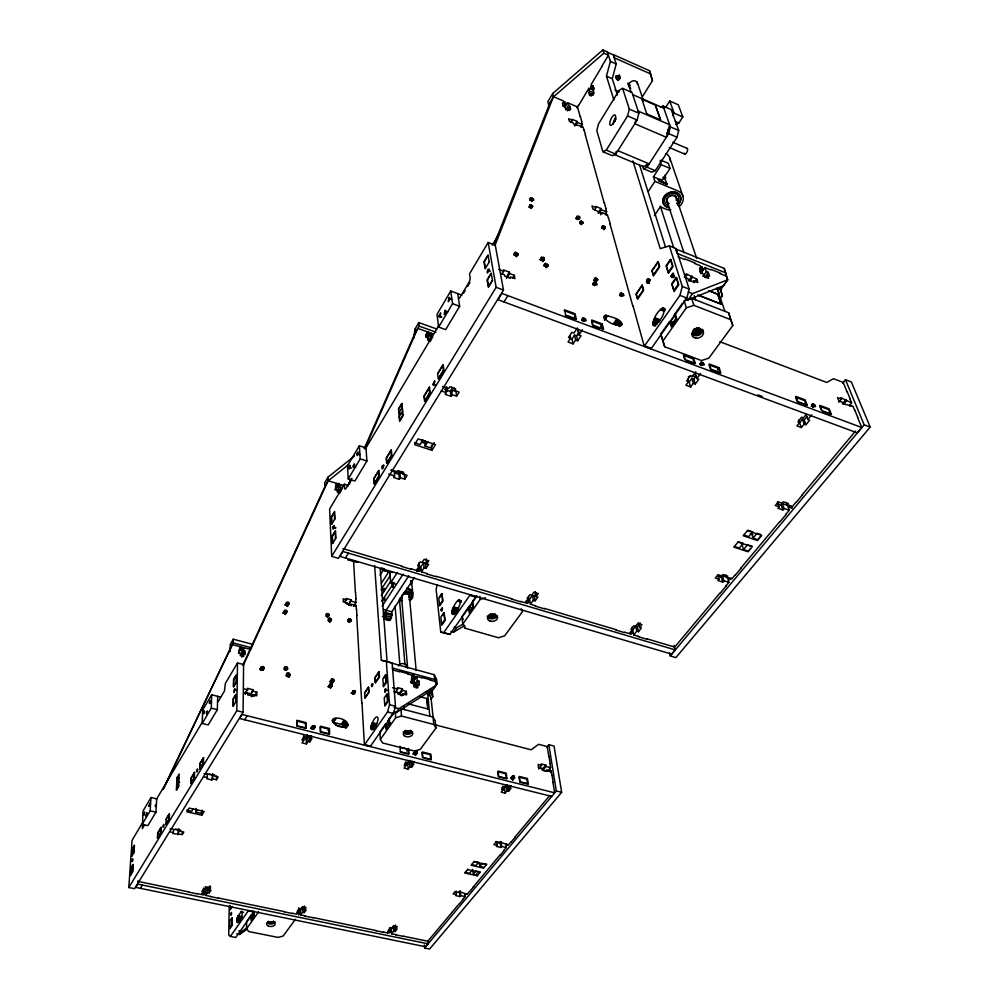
<?xml version="1.0" encoding="UTF-8"?>
<svg xmlns="http://www.w3.org/2000/svg" width="999" height="999" viewBox="0 0 999 999"><rect width="100%" height="100%" fill="white"/><g stroke="black" fill="none" stroke-linecap="round" stroke-linejoin="round"><path stroke-width="1.5" d="M253.022 695.878L250.387 695.204L252.847 691.183L256.805 692.195L256.793 695.779L252.834 694.767L251.598 696.778M254.021 911.063L253.996 916.707L251.149 920.728L251.186 915.096M791.395 506.168L789.547 507.629L789.31 505.132M251.536 915.396L251.511 919.417L253.646 916.395L253.659 912.374L251.536 915.396L254.158 915.933M252.834 694.767L252.822 696.228L247.69 694.917L247.702 693.456L243.694 692.419M252.847 691.183L252.859 689.722L247.752 688.398L245.279 693.893L247.752 688.398M514.747 777.884C505.432 781.33 518.506 769.405 512.799 780.294M295.442 919.305L283.129 936.051L278.122 937.424L248.838 931.567L246.566 928.82L246.628 921.577L251.336 914.884M250.387 695.204L252.859 689.722M370.879 728.508C370.292 725.486 376.398 712.737 378.059 718.194C378.683 721.203 372.502 734.04 370.879 728.508L373.813 729.258M142.108 823.426L132.08 840.296L128.796 887.524L134.54 888.698L243.082 712.237L243.594 664.547L237.512 662.961L225.374 683.378L224.45 691.058L218.282 701.398L217.557 701.086M245.192 651.298L243.294 654.495L241.895 654.12L243.793 650.923L245.192 651.298L245.167 654.445L243.756 654.07L243.731 656.518L240.284 655.606L240.322 653.159L238.911 652.784L238.948 649.637L240.359 650.012L240.397 646.753L232.193 644.555L163.449 789.148M243.793 650.923L243.831 647.664L250.687 649.487M240.16 648.089C245.642 646.166 239.66 653.533 240.497 647.027M240.809 649.65L240.846 647.152M241.196 649.712L241.221 647.215M241.596 649.712L241.621 647.215M241.895 654.12L241.933 650.861L243.831 647.664M241.97 649.637L241.995 647.14M128.796 887.524L236.825 710.676L237.512 662.961M230.195 905.444L230.132 909.777L232.392 906.493M235.764 702.047L235.889 694.367L233.229 698.751L233.104 706.343L235.764 701.96M162.837 789.61L233.267 642.944L233.329 639.198L253.047 644.48M229.208 906.13L228.721 934.852L230.382 936.425L235.752 937.487L253.871 911.762L248.426 910.638L230.382 936.425M233.304 706.093L233.429 698.838L235.876 694.78M230.457 647.739L230.519 644.005L233.329 639.198M220.679 697.077L211.676 694.792L202.647 710.089L202.185 723.438L208.204 724.924L217.345 709.665L217.682 696.315M207.667 773.85L206.868 778.758L211.9 779.932L212.587 778.833L216.483 779.744L216.571 775.948M408.803 575.836L386.138 610.202L385.926 615.696L383.703 619.055L390.085 620.204L391.92 615.471L391.758 611.8L414.498 577.522M211.9 779.932L212.725 773.763L212.587 778.833M210.527 896.39L205.694 895.391L207.542 892.606L209.191 892.944L209.44 886.175M203.634 888.024L203.521 891.77L201.873 891.433L203.646 888.735L205.307 889.073L205.382 886.575M205.694 895.391L205.844 890.409L207.68 887.624L209.328 887.961L210.514 886.163M202.185 723.438L211.288 708.154L211.676 694.792M207.542 892.606L207.68 887.624M201.798 815.196L204.158 811.438L189.198 808.066L186.863 811.837L201.798 815.196L201.96 810.139M202.347 810.888L200.849 813.273L196.004 812.187L196.141 808.466M336.089 486.588C339.66 489.685 339.81 482.554 336.114 485.651M230.22 651.573L230.519 644.005M173.701 830.107L172.939 833.653L182.28 834.54L182.38 832.017M671.141 276.398C673.875 281.968 674.899 266.721 671.141 276.398L673.85 277.46M178.484 833.703L178.709 828.658L177.847 834.727M176.973 777.609L176.373 790.284L178.671 786.488L179.146 773.988L176.96 777.809M652.859 323.901C653.746 317.807 657.754 310.402 663.236 307.929L663.748 308.291C665.284 315.022 659.04 321.803 654.457 325.911L653.334 325.524L652.859 323.901L655.581 324.925M646.578 282.03C646.041 280.519 649.075 276.623 649.075 279.807C649.313 283.691 643.568 282.18 649.225 283.067M150.986 797.552L150.175 810.863L142.145 824.375L147.877 825.636L155.956 812.15L156.718 798.85L150.986 797.552L142.994 811.088L142.358 828.658L144.618 824.862M236.663 921.053L237.75 916.445L241.621 911.2L242.245 913.885L241.221 917.619L237.662 922.701L236.663 921.053L239.36 921.602M427.722 940.896L427.972 943.818L425.512 946.752L135.677 887.374L137.7 884.103L137.887 881.056M606.368 215.459L605.806 214.31M132.43 872.202L132.917 865.022L130.931 868.306L130.432 875.486L132.667 871.865L133.179 864.36L131.019 867.919L130.507 875.424M133.741 852.909L134.216 845.878L132.255 849.162L131.768 856.193L133.978 852.559L134.478 845.204L132.343 848.775L131.843 856.131M506.568 843.593L506.918 845.191L507.767 844.605M406.693 730.706C405.956 732.679 410.052 732.23 408.591 730.769M451.948 612.162C451.785 608.728 459.303 594.78 460.227 602.285C460.414 605.719 452.834 619.73 451.948 612.162L455.644 613.224M347.839 725.411C347.652 719.405 336.313 715.796 332.567 719.854C332.38 725.724 344.593 729.495 347.839 725.411L346.166 728.034M432.917 384.203L434.765 380.744L434.403 383.903L433.591 385.052L432.917 384.64L435.739 385.177M438.823 316.358L440.659 312.849L440.297 315.909L438.836 316.77L441.608 317.37M297.19 912.212C298.763 916.008 302.297 910.988 298.264 910.663M413.748 338.274L414.897 329.258L418.793 322.577L436.85 329.033M562.986 103.322L563.861 106.631L564.835 106.306L565.796 104.683L565.134 102.023M353.134 466.296C354.121 470.929 355.694 458.878 353.134 466.296L355.794 467.132M290.085 675.249L288.823 673.201L286.863 673.338L287.537 675.436L290.085 675.249L288.836 677.235M381.393 567.956L381.718 569.58L382.679 568.069M620.092 78.134C613.024 69.218 618.643 88.599 619.392 75.961M630.856 88.312C623.651 84.103 636.7 76.074 637.462 84.253M728.933 577.759L729.532 579.807L731.131 577.909M203.396 890.996C207.193 891.108 204.37 896.24 202.322 892.944M699.962 271.366C704.008 272.103 703.421 265.647 699.612 267.869M355.482 606.081L355.382 604.295L354.358 605.906M333.004 527.322C332.742 533.603 336.064 521.053 333.004 527.322L335.639 528.121M349.051 467.232C348.876 473.389 352.147 460.751 349.051 467.232L351.698 468.069M356.955 453.883C356.805 460.027 360.09 447.327 356.955 453.883L359.615 454.732M155.469 806.168L155.694 804.857L155.32 806.605M642.619 165.921L643.518 168.756L651.748 172.203L655.269 170.679L677.022 137.238L678.721 130.482L671.203 109.59L663.024 106.019L660.651 107.193M643.518 168.756L647.015 167.22L668.693 133.641L670.391 126.885L663.024 106.019M637.137 120.055L638.873 113.237L632.017 92.457L622.614 88.349L619.193 90.21L598.488 124.013L596.803 130.594L602.909 151.748L612.35 155.707L615.746 154.108L637.137 120.055L627.572 115.934L629.308 109.103L622.614 88.349M613.873 99.937L606.455 76.136L610.401 61.364L607.417 51.985L602.859 49.95L552.672 93.544L547.864 101.761L548.701 105.07L553.458 96.691L563.399 100.936L564.835 106.306M617.457 95.067L612.287 78.696L616.208 63.948L613.261 54.845L607.492 52.273M437.325 584.64L436.113 589.135L440.746 632.105L449.862 634.39L476.323 596.828L470.079 594.979L443.706 632.642L440.746 632.105M669.355 245.879L676.048 248.564L689.21 289.173L686.825 298.039L651.061 348.801L644.268 346.266L679.944 295.354L682.317 286.476L669.355 245.879L660.227 248.639L632.879 160.901M386.351 661.475L392.157 663.061L395.479 706.243L393.469 713.511L370.304 746.403L364.423 744.929L387.512 711.962L389.523 704.682L386.351 661.475L381.331 660.252L374.625 565.534M234.315 689.922L234.128 692.482L235.027 688.723L234.315 689.922L236.775 690.546M384.865 689.785L384.852 692.319L386.014 690.646L385.676 688.598L384.865 689.785L387.799 690.559M636.076 119.83L634.827 123.739L666.345 137.288L669.63 124.725L638.161 111.101M550.099 771.927L550.112 769.605L548.838 770.516M494.892 245.654L553.458 96.691M494.006 244.68L550.224 102.198M426.198 335.002C428.896 338.436 431.331 331.568 426.885 333.329M487.637 270.067C485.377 278.421 492.045 265.534 487.637 270.067L490.521 271.154M347.64 486.326L350.761 479.22M364.51 447.964L415.122 332.867L419.218 326.149L418.793 322.577M349.25 484.39L351.124 480.132M365.434 447.515L417.744 328.409L426.998 331.705L427.535 335.889M242.819 665.159L325.849 484.59M243.294 665.359L328.097 480.744L336.863 483.479L336.95 487.25M408.916 730.856L407.604 731.505L407.217 730.781M490.971 614.76C493.469 612.087 493.868 617.307 490.996 615.184M448.876 298.127L448.264 301.698L449.95 299.2L449.425 297.427L448.876 298.127L451.685 299.151M444.892 310.951L444.268 314.535L445.941 312.063L445.429 310.252L444.892 310.951L447.702 311.975M354.483 456.019L328.034 477.122L324.687 482.842L324.837 486.525L328.196 480.806L348.688 464.485M359.34 445.754L347.502 465.796L348.251 478.946L354.907 481.031L366.908 461.001L365.984 447.889L359.34 445.754L360.214 458.866L348.251 478.946M461.95 295.167L450.749 291.034L436.988 314.335L438.648 327.085L445.666 329.608L459.64 306.293L457.754 293.619M238.461 653.209L240.359 650.012M335.514 489.248L337.025 486.7L335.527 486.238L335.676 489.348L337.175 489.81L337.3 492.22L339.747 492.982M426.061 337.05L427.372 334.827L425.786 334.265L426.148 337.275L427.747 337.849L428.034 340.197L430.619 341.109M562.862 106.019L564.173 103.821L562.462 103.097L563.199 105.882L564.91 106.606L565.496 108.779L569.667 110.552L569.08 108.379L570.779 109.116L567.544 102.71L577.509 106.968L580.207 116.683M340.522 484.627L338.261 488.449L338.424 491.658L339.922 492.12L342.195 488.311L340.696 487.837L340.522 484.627L343.456 485.539M433.516 334.028L430.856 333.079L428.221 337.525L428.608 340.647L430.182 341.208L432.167 337.874M564.947 107.093L567.544 102.71M338.424 491.658L340.696 487.837M428.608 340.647L431.243 336.201L430.856 333.079M565.721 109.99L568.331 105.594M156.393 799.4L202.148 722.439M348.301 485.452L344.368 484.228L329.62 509.028L331.705 556.368L338.374 558.329L503.484 290.047L495.267 245.217L488.174 242.495L469.518 273.863L470.229 278.359L469.28 281.855L459.827 297.69L458.429 298.139M365.172 449.263L438.986 325.174M241.858 657.267L243.756 654.07M339.335 493.494L340.859 490.946M438.648 327.085L452.559 303.708L450.749 291.034M567.407 110.702L570.029 106.319M567.769 110.577L569.08 108.379M351.935 478.421L345.691 488.898L344.63 488.936L344.368 484.228M463.548 293.194L465.147 290.522M467.532 286.526L469.93 282.517M492.27 245.13L498.651 234.453M236.164 675.449L233.741 679.495L233.629 686.6L236.064 682.542L236.176 675.049L233.554 679.432L233.429 686.85L236.064 682.467M488.074 255.382L484.34 261.626L485.477 268.294M576.96 107.805L578.446 105.332M601.623 66.608L608.453 55.207L603.871 53.172L602.859 49.95M578.546 105.569L588.886 88.299L593.468 90.297M601.823 66.696L591.283 84.291L592.132 87.138L594.43 88.149M398.489 409.228L401.91 403.521L403.097 415.709L399.65 421.428L398.539 408.928L401.798 403.484L402.185 407.417L398.913 412.862L401.648 413.773M592.832 94.93L590.534 93.931L589.547 95.579L588.886 88.299M592.132 87.138L593.119 85.489L593.581 92.058L591.158 96.091L590.534 93.931M571.153 122.552L572.202 119.331L577.06 121.391L577.335 122.402L575.349 125.699M178.958 778.021L176.786 781.643L179.72 782.317M489.235 261.963L485.164 268.731L483.966 261.763L488.012 255.007L489.248 262.038M284.902 604.982C293.182 596.266 286.114 612 286.488 602.335M176.711 785.226L178.896 781.605M285.302 604.957L286.9 602.322M285.739 605.032L287.325 602.397M402.634 410.939L399.35 416.383L399.725 420.367L403.022 414.91M529.62 200.137L531.043 197.765C539.31 202.223 526.198 200 531.043 197.765M574.413 125.799L577.06 121.391M286.176 605.207L287.762 602.559M530.107 200.287L531.53 197.914M286.576 605.444L288.174 602.809M530.619 200.524L532.042 198.164M286.925 605.744L288.524 603.109M531.106 200.836L532.529 198.464M176.523 789.297L178.709 785.676M282.892 613.011C290.846 604.495 284.153 619.992 284.478 610.364M287.2 606.093L288.786 603.458M283.291 612.986L284.89 610.352M287.375 606.455L288.961 603.808M531.905 201.548L533.341 199.188M283.728 613.061L285.327 610.426M528.883 207.105L530.319 204.72C537.337 207.967 526.71 207.355 530.319 204.72M284.166 613.236L285.764 610.589M529.37 207.268L530.806 204.882M529.882 207.505L531.318 205.12M284.578 613.473L286.164 610.839M284.777 613.648L286.413 611.038M284.927 613.773L286.526 611.138M530.382 207.804L531.818 205.432M530.631 208.017L532.067 205.632M285.19 614.123L286.788 611.488M491.271 273.539L487.462 279.82L488.648 286.676L492.47 280.382L491.196 273.152L487.087 279.945L488.324 287.113L492.457 280.307M530.694 208.042L532.267 205.782M285.364 614.485L286.963 611.85M531.181 208.529L532.629 206.156M581.056 126.736L582.38 124.538L581.555 121.566M165.996 819.505L169.106 814.397L168.856 819.455L165.734 824.562L166.234 818.943L169.493 813.598L169.218 819.068L165.959 824.412M437.837 373.376L443.169 364.598L443.856 369.917L438.499 378.696M259.965 668.868C267.208 660.938 262.637 676.46 261.189 666.857M260.339 668.731L261.563 666.733M260.152 669.705L261.988 666.695M260.527 669.767L262.437 666.77M502.16 273.763L503.683 271.266L503.434 269.892L509.403 272.153L509.665 273.539L506.618 278.509M513.848 254.832L515.347 252.372C524.163 257.08 510.102 255.02 515.347 252.372M514.285 254.957L515.784 252.51M261.064 669.942L262.899 666.945M514.373 254.982L515.871 252.535M261.488 670.204L263.324 667.195M514.91 255.232L516.408 252.784M262.462 669.517L263.686 667.519M515.434 255.557L516.933 253.109M331.705 556.368L496.141 287.3L488.174 242.495M262.749 669.892L263.973 667.881M515.896 255.931L517.395 253.484M262.924 670.279L264.148 668.269M516.283 256.331L517.782 253.883M516.545 256.731L518.056 254.283M506.356 277.123L509.403 272.153M254.333 696.216L256.805 692.195M512.749 277.759L514.285 275.287L509.665 273.539M391.221 470.017L394.193 470.966L394.63 475.961L393.681 477.51L399.388 479.333L400.349 477.784L399.887 472.777L398.926 474.325L399.388 479.333M443.081 386.863L445.517 387.699L446.153 392.632L445.117 394.318L450.999 396.328L452.035 394.642L451.386 389.722L455.906 391.271L456.58 396.203L452.035 394.642M140.384 888.336L142.407 885.077M244.718 719.779L247.215 715.746M345.429 557.979L348.426 553.146M503.996 301.935L507.879 295.654M450.999 396.328L450.337 391.396L451.386 389.722M193.219 808.915L191.733 811.3L186.875 810.214M422.889 440.209L420.192 444.555L414.523 442.694M400.349 477.784L404.757 479.183L407.117 475.412L402.697 474.001L403.658 472.44L397.939 470.616L396.978 472.165L391.021 470.267M456.58 396.203L459.153 392.095L454.607 390.522L455.656 388.836L449.762 386.8L448.713 388.499L442.569 386.388M602.909 151.748L606.268 150.125L627.572 115.934M284.066 669.505C283.728 663.86 290.497 668.893 286.651 669.805C284.952 670.054 283.316 666.895 285.714 666.857M539.81 259.64C548.214 251.736 542.557 267.382 541.321 257.218M284.515 669.567L286.164 666.92M540.272 259.69L541.783 257.267M196.004 812.187L197.502 809.789M642.619 96.354L652.447 80.607L649.512 70.704L613.586 54.72L614.635 57.954L650.649 73.951M284.965 669.742L286.613 667.095M540.784 259.852L542.295 257.43M182.28 834.54L183.841 832.017L180.045 831.18L180.694 830.157L170.017 828.983M216.483 779.744L218.157 777.047L214.261 776.136L214.947 775.024L203.958 773.713M285.389 669.992L287.038 667.344M434.165 442.545L430.781 447.952L425.149 446.103L427.847 441.77M541.308 260.102L542.832 257.68M285.751 670.304L287.4 667.657M541.833 260.414L543.344 257.992L541.97 260.527M542.295 260.789L543.806 258.366M542.669 261.189L544.193 258.766M542.944 261.576L544.455 259.153M286.251 674.974L287.5 672.989M286.051 675.936L287.912 672.964M286.501 676.011L288.361 673.026M543.856 265.846L545.379 263.424C554.095 268.057 540.334 266.134 545.379 263.424M286.95 676.173L288.823 673.201M544.368 265.996L545.891 263.574M287.999 675.436L289.248 673.451M544.905 266.246L546.428 263.823M288.361 675.749L289.61 673.763M545.417 266.571L546.94 264.148M575.599 218.519C583.054 211.151 578.896 225.412 577.06 216.196M326.061 616.233C326.248 610.277 332.043 616.508 327.797 616.233C326.011 616.146 325.412 612.961 327.697 613.636M576.023 218.581L577.484 216.259M288.024 677.11L289.885 674.138M545.891 266.945L547.415 264.523M326.486 616.395L328.122 613.798M576.51 218.744L577.971 216.421M288.823 676.51L290.072 674.525M546.266 267.332L547.789 264.922M288.886 676.91L290.122 674.862M326.885 616.633L328.521 614.048M546.54 267.732L548.064 265.309M577.01 218.968L578.471 216.646M327.235 616.945L328.871 614.348M431.943 450.312L435.514 444.642L418.094 438.911L414.56 444.617L431.943 450.312L431.381 445.329M577.484 219.28L578.945 216.958M327.51 617.282L329.146 614.685M577.922 219.618L579.383 217.295M646.828 114.086L641.907 99.176L655.381 105.057L660.526 119.88L646.89 113.973M328.172 620.879C328.409 614.922 334.166 621.141 329.92 620.891C328.184 620.779 327.497 617.619 329.82 618.281M328.609 621.041L330.244 618.443M579.707 223.426L581.181 221.104C587.749 225.449 576.073 222.015 581.181 221.104M329.008 621.278L330.644 618.681L329.358 621.578M580.207 223.664L581.68 221.341M580.694 223.963L582.417 221.828L580.956 224.151M329.62 621.927L331.268 619.33M581.131 224.313L582.604 221.99M329.807 622.277L331.443 619.692M581.493 224.688L582.966 222.365M344.992 601.123L346.616 598.551L351.161 599.837L348.776 604.957L351.136 605.619M345.055 602.385L346.616 598.551M594.592 209.865L596.041 207.58L595.729 206.406L600.923 208.504L601.248 209.678L599.063 213.099M348.776 604.957L351.161 599.837M598.026 213.062L600.923 208.504M665.609 107.517L669.742 101.024L678.333 104.808L682.804 116.958L678.87 123.039L675.536 124.5M600.574 214.81L602.022 212.537L607.429 214.71L608.391 218.169M353.484 606.293L355.944 602.447L355.731 598.738M605.182 214.123L606.63 211.85L605.681 208.429M672.552 115.609L674.125 113.174L669.742 101.024M347.802 621.528C347.39 616.208 353.971 620.766 350.437 621.678C348.901 621.89 347.227 618.993 349.463 618.955M348.226 621.603L349.875 619.018M348.651 621.765L350.299 619.18M601.773 228.109L603.246 225.824C609.927 230.294 598.176 226.573 603.246 225.824M349.038 622.002L350.699 619.43M602.26 228.346L603.733 226.049M349.388 622.302L351.049 619.73M602.747 228.646L604.22 226.348M380.007 575.199L384.153 568.743M603.546 229.358L605.019 227.06M603.808 229.72L605.282 227.422M381.368 583.254L388.861 571.665M381.069 589.722L390.297 575.511M679.17 206.656A11.701 9.565 -23.2 0 0 677.971 190.959L654.907 181.343L653.446 176.811L661.313 164.735L660.027 160.914M381.356 595.529L391.183 580.444M396.366 584.44L390.671 582.767L397.365 572.502M648.201 191.621L654.907 181.343M381.768 601.161L394.106 582.305M663.036 177.785A4.845 1.873 33.4 0 1 665.809 180.869L666.67 183.454L658.478 180.032L658.054 178.746L662.474 179.97L670.054 168.419L668.319 163.324L660.851 160.165M329.807 681.768C337.612 673.301 331.73 688.973 331.506 679.17M330.219 681.73L331.918 679.133M330.657 681.805L332.355 679.208M593.706 280.307L595.254 277.934C602.434 281.231 591.87 281.031 595.254 277.934M327.997 686.7C336.663 677.734 329.32 694.293 329.695 684.103M331.094 681.967L332.804 679.37M594.205 280.457L595.754 278.084M331.281 682.08L333.042 679.507M328.396 686.675L330.107 684.065M331.506 682.217L333.216 679.62M594.73 280.694L596.278 278.334M328.846 686.738L330.619 684.165M592.669 284.565L594.23 282.193C602.784 286.725 589.497 285.002 594.23 282.193M594.954 280.844L596.565 278.509M331.868 682.529L333.579 679.932M595.229 281.006L596.79 278.646M329.283 686.9L330.994 684.303M382.192 606.043L403.109 574.163M593.169 284.715L594.73 282.342M332.155 682.891L333.866 680.294M593.256 284.752L594.817 282.392M595.691 281.381L597.24 279.008M329.707 687.15L331.406 684.552M332.342 683.279L334.041 680.681M593.693 284.965L595.254 282.592M596.078 281.768L597.627 279.408M330.07 687.474L331.78 684.864M594.205 285.277L595.766 282.904M330.344 687.836L332.055 685.227M594.667 285.639L596.228 283.279M330.532 688.224L332.242 685.614M311.114 727.584C320.117 720.654 311.126 735.551 312.412 725.624M310.889 728.521L312.837 725.574M202.41 893.168L203.821 891.033M203.521 891.77L201.673 894.555L196.815 893.556M205.307 889.073L206.693 886.987L210.727 887.824L209.328 889.909L210.976 890.259L209.191 892.944M303.596 735.301L303.721 740.346L302.06 742.869L306.368 743.93L308.042 741.42L307.904 736.375L309.678 736.812L309.802 741.857L308.042 741.42M307.38 734.827L305.881 737.087L304.108 736.65L301.948 739.909L303.721 740.346M311.338 728.596L313.299 725.649M581.58 320.342L583.191 317.919C592.12 322.602 578.196 321.004 583.191 317.919M204.246 891.17L202.123 894.367L204.633 891.408M311.8 728.758L313.761 725.811M417.033 569.767L418.581 567.42C422.577 568.468 419.268 572.527 417.157 569.155M582.105 320.492L583.716 318.069M419.118 562.624L419.493 566.396L416.77 570.516L411.163 568.856M570.067 335.739L570.604 338.149L568.044 342.033L573.064 343.868L575.636 339.997L574.525 335.164L576.56 335.914L577.684 340.759L575.636 339.997M577.41 327.884L573.938 333.129L571.865 332.367L568.543 337.4L570.604 338.149M312.237 729.008L314.185 726.073M416.745 571.141L419.081 567.619M582.654 320.741L584.253 318.319M202.847 894.904L204.97 891.707M306.368 743.93L306.243 738.885L307.904 736.375M417.22 571.428L419.555 567.894M313.261 728.358L314.56 726.398M583.179 321.066L584.79 318.644M203.808 894.192L205.22 892.07M313.549 728.746L314.847 726.773M418.406 570.604L419.967 568.256M423.626 562.762L424.125 567.782L426.024 568.344L425.512 563.324L423.626 562.762L420.904 566.858L421.403 571.89L426.973 573.538M573.064 343.868L571.965 339.023L574.525 335.164M583.666 321.453L585.264 319.031M203.958 894.58L205.369 892.457M313.736 729.145L315.035 727.185M418.743 570.991L420.292 568.643M654.457 215.609L660.277 206.83L665.858 209.128A11.701 9.565 -23.2 0 0 670.292 209.952L670.878 209.927M204.008 894.979L205.419 892.844M418.968 571.416L420.517 569.055M425.512 563.324L426.823 561.338M576.56 335.914L579.058 332.168M309.802 741.857L311.975 738.611L310.202 738.174L311.713 735.901M389.997 618.668L390.734 617.569M421.403 571.89L424.125 567.782M426.024 568.344L428.671 564.385L426.773 563.811L428.821 560.726L424.163 559.328L422.115 562.425L420.217 561.85L417.582 565.834L419.493 566.396M577.684 340.759L581.018 335.751L578.958 334.99L582.442 329.757M332.205 720.591L333.504 718.643M332.33 721.253L334.29 718.331M351.161 693.381C359.715 684.465 352.672 700.923 352.897 690.796M351.573 693.343L353.296 690.771M603.97 317.632L605.581 315.247C611.063 317.158 620.029 318.019 621.977 324.575L621.74 325.162C615.784 326.074 606.206 322.59 603.97 316.346L605.581 315.247M335.202 718.244L332.592 722.14L342.282 724.612L345.117 727.597L347.752 723.726M351.935 693.406L353.733 690.833M619.517 295.379L621.091 293.032C629.57 297.515 616.545 295.891 621.091 293.032M352.447 693.581L354.17 690.996M604.17 318.931L606.58 315.347M619.942 295.504L621.59 293.182M328.122 730.444L329.433 728.496L320.429 726.223L320.617 731.68L329.645 733.953L329.433 728.496M333.579 722.289L336.201 718.393M352.859 693.818L354.595 691.246M620.529 295.766L622.102 293.419M353.221 694.143L354.957 691.558M600.586 326.323L602.21 323.913L591.758 320.005L593.031 325.212L603.521 329.133L602.21 323.913M604.507 320.454L607.717 315.672M621.041 296.079L622.614 293.731M621.49 296.441L623.076 294.093M466.658 893.78L466.058 894.33L465.534 893.543M341.283 724.25L343.918 720.366M613.411 323.801L616.645 319.043M342.282 724.612L344.917 720.729M614.597 324.338L617.819 319.58M364.66 693.119L368.656 687.237L368.968 692.432L364.972 698.313L364.598 692.794L368.419 687.175L368.718 691.97L364.885 697.602M343.231 725.174L345.866 721.29M615.746 325.05L618.98 320.292M344.043 725.886L346.69 722.015M617.607 324.7L620.029 321.141M344.692 726.723L347.327 722.839M618.481 325.612L620.903 322.04M619.118 326.523L621.553 322.964M345.941 727.509L347.927 724.6M620.292 326.198L621.915 323.826M383.666 678.309L385.901 675.049L386.426 682.392L383.441 686.738L382.867 678.796L385.614 674.775L386.126 681.805L383.366 685.826M439.635 597.452L442.07 593.881L442.894 601.211L439.61 605.968L438.798 597.964L441.808 593.568L442.582 600.574L439.56 604.982M230.095 908.928L231.481 906.905M230.694 920.279L232.218 918.093L232.105 925.474L229.82 928.745L229.895 920.841L231.993 917.806L231.893 924.862L229.782 927.896M442.545 615.372L444.193 612.986L445.03 620.491L441.708 625.262L440.871 617.07L443.918 612.662L444.717 619.842L441.645 624.25M384.74 705.119L387.525 701.111L387 693.918L384.228 697.939L384.815 706.056L387.837 701.71L387.287 694.193M394.867 693.056L397.652 689.06L397.54 687.612L402.422 688.91L402.535 690.359L399.75 694.342L403.521 695.354M685.027 277.622L686.738 275.162L686.301 273.801L696.74 279.121L697.851 282.467L693.481 280.744L693.93 282.118L688.274 279.882L687.824 278.509L684.29 277.11M399.75 694.342L399.637 692.906L402.422 688.91M688.498 280.931L691.932 276.024M689.797 281.069L692.382 277.397M401.436 695.903L402.834 693.905L406.618 694.917L406.318 691.37L402.535 690.359M411.064 682.542L413.149 679.557L412.774 675.386L407.779 674.025M699.862 272.065L701.573 269.643L700.237 265.709L694.492 263.411M404.22 694.355L406.318 691.37M421.903 677.846L416.92 676.498L414.135 680.469L414.51 684.64L416.208 685.102L416.446 687.799M694.155 282.792L696.74 279.121M700.749 273.664L704.994 267.607L710.714 269.892M385.776 723.638L379.87 732.03L380.369 739.41L382.592 742.981L414.535 751.048L420.267 749.375L435.926 728.096L435.189 720.741L433.091 717.107L400.924 708.678L401.511 716.058L433.816 724.462L435.926 728.096M387.837 720.716L394.255 711.588M662.837 341.109L686.375 307.842L684.153 300.824L691.62 298.339L728.671 312.787L732.791 325.574L708.803 358.166L701.485 360.552L664.71 346.778L660.764 334.041L664.323 328.983M664.984 328.034L669.655 321.403L671.316 326.885L676.885 318.993L675.199 313.536M673.801 315.522L682.354 303.371M521.166 608.766L522.514 611.575L504.62 635.888L498.426 637.749L464.972 628.184L462.812 624.05L461.913 616.683L469.792 605.506M472.377 601.835L476.835 595.491M414.51 684.64L417.307 680.681L416.92 676.498M469.168 607.342L472.265 602.946L472.789 607.03L469.68 611.438L469.168 607.342L472.177 608.229M670.579 321.203L674.75 315.297L675.948 319.205L671.765 325.112L670.579 321.203L673.9 322.465M702.921 276.386L706.343 271.541L704.994 267.607M236.738 933.878L239.66 934.465L241.795 931.443L246.79 927.871M393.668 712.05L396.103 712.674L398.913 708.678L435.864 685.464L435.464 681.518L430.144 680.082M416.208 685.102L418.993 681.143L417.307 680.681M451.048 631.455L453.558 632.167L456.655 627.784L463.249 623.875M688.111 299.825L692.469 293.644L727.597 279.82L723.288 285.814L688.111 299.825L685.302 298.738M388.574 724.587L389.922 722.664M704.869 277.16L708.291 272.315L706.343 271.541M390.409 722.789L389.048 724.712L386.176 723.975L386.463 728.059L389.185 724.213L388.886 720.117M673.338 322.265L675.848 318.718M415.572 687.699L417.669 684.727L419.368 685.177L418.993 681.143M471.678 608.079L473.226 605.881M705.931 277.772L707.642 275.349L709.602 276.124L708.291 272.315M380.369 739.41L395.654 717.781L401.511 716.058M246.566 928.82L258.566 911.85M462.812 624.05L480.319 599.313L485.389 597.764M435.864 685.464L433.042 689.397L396.103 712.674M431.893 691.146L437.05 683.965L436.563 679.195L434.215 674.7L391.883 663.161M419.742 696.69L426.885 698.501L427.834 709.003L407.867 703.746M720.704 289.623L727.634 279.957L724.213 268.406L675.561 248.888M431.006 699.188L432.817 696.678L432.192 690.371M720.604 298.164L722.402 295.667L719.892 287.55M427.834 709.003L426.885 698.501M697.627 294.98L721.116 304.171L717.781 294.168L709.09 290.746M406.768 751.011L408.603 748.488L409.053 753.908L400.362 751.723L399.937 746.303M412.887 753.945C421.416 745.142 414.81 761.688 414.735 751.435M413.274 753.908L415.122 751.385M297.165 912.761L298.664 910.701M413.711 753.958L415.559 751.448M699.675 364.423L701.36 362.125C709.889 366.558 697.165 365.434 701.36 362.125M297.565 912.886L299.076 910.838M414.148 754.12L415.996 751.61M525.761 602.06L527.41 599.812C531.63 601.111 527.697 604.907 525.986 601.161M298.763 907.816L298.826 911.513L296.853 914.197L292.207 913.248M405.557 761.95L405.856 765.696L404.083 768.119L408.191 769.13L409.965 766.72L409.553 761.725L411.238 762.15L411.65 767.145L409.965 766.72M409.752 760.389L408.154 762.574L406.468 762.15L404.17 765.284L405.856 765.696M700.162 364.56L701.847 362.262M297.952 913.111L299.463 911.051M414.573 754.37L416.421 751.86M526.236 602.247L527.884 599.999M700.674 364.797L702.359 362.5M528.508 596.515L528.921 599.013L526.023 602.946L520.729 601.373M687.886 379.133L688.623 381.556L685.926 385.227L690.646 386.963L693.343 383.291L691.87 378.446L689.173 382.118L690.646 386.963M695.779 371.803L692.12 376.785L690.184 376.074L686.688 380.844L688.623 381.556M298.276 913.411L299.787 911.35M300.699 914.997L302.672 912.299L304.245 912.636L304.146 907.704L302.572 907.379L300.599 910.077L300.699 914.997L305.319 915.946M408.191 769.13L407.779 764.135L409.553 761.725M414.935 754.695L416.783 752.185M526.698 602.522L528.346 600.274M701.186 365.11L702.871 362.812M532.479 595.329L533.316 600.324L535.114 600.861L534.278 595.866L532.479 595.329L529.595 599.25L530.419 604.245L535.689 605.819M298.539 913.76L300.037 911.712M415.234 755.069L417.082 752.547M527.097 602.872L528.758 600.624M701.66 365.484L703.346 363.186M298.701 914.147L300.212 912.087M527.435 603.259L529.083 601.011M298.751 914.535L300.262 912.474M298.713 914.897L300.224 912.836M534.278 595.866L535.664 593.968M695.366 373.688L696.852 378.534L698.788 379.245L695.279 384.003L693.793 379.158L696.415 375.599M304.245 912.636L306.169 910.039L304.595 909.714L306.081 907.691L302.222 906.892L300.736 908.903L299.163 908.578L297.252 911.175L298.826 911.513M411.65 767.145L413.961 764.01L412.275 763.598L413.873 761.425M530.419 604.245L533.316 600.324M535.114 600.861L537.912 597.065L536.113 596.528L538.286 593.581L533.878 592.257L531.705 595.217L529.907 594.667L527.11 598.476L528.921 599.013M696.852 378.534L700.524 373.564M717.432 369.98L719.13 367.694L709.302 364.011L710.988 369.23L720.841 372.914L719.13 367.694M563.96 102.997L564.66 102.285L565.546 105.594M618.169 79.645L617.132 76.386L618.843 75.325L619.892 78.584M510.576 778.383L512.524 775.961M510.988 778.433L512.937 776.011M388.211 931.63C391.92 926.011 391.121 935.901 388.074 931.018M511.413 778.596L513.361 776.173M811.288 406.056L813.049 403.858C820.978 409.428 807.517 405.294 813.049 403.858M387.787 932.841L390.184 929.857M389.835 927.959L389.997 930.394L387.899 932.991L383.454 932.067M502.634 786.138L503.121 789.847L501.248 792.17L505.169 793.144L507.042 790.821L506.381 785.876L507.979 786.275L508.641 791.22L507.042 790.821M507.23 784.739L505.544 786.837L503.946 786.438L501.523 789.447L503.121 789.847M511.813 778.833L513.761 776.41M811.775 406.281L813.536 404.083M391.571 933.753L393.668 931.155L395.179 931.468L394.855 926.597L393.344 926.285L391.258 928.883L391.571 933.753L396.004 934.664M505.169 793.144L504.507 788.199L506.381 785.876M388.911 932.142L390.509 930.144M512.187 779.145L514.135 776.735M629.732 633.129L631.468 630.981L632.629 632.854L631.655 633.541L629.932 632.667M635.551 626.273L637.824 623.451L642.007 624.7L639.722 627.522L641.42 628.034L638.486 631.668L636.788 631.156L635.664 626.198L632.642 629.957M798.838 419.992L799.737 422.415L796.915 425.911L801.373 427.547L804.195 424.051L802.384 419.218L799.575 422.702L801.373 427.547M806.255 414.323L803.396 417.882L801.56 417.207L797.914 421.74L799.737 422.415M812.274 406.581L814.035 404.395M389.16 932.479L390.759 930.494M512.475 779.52L514.423 777.097M630.144 633.466L631.88 631.318M812.736 406.955L814.497 404.757M389.335 932.854L390.934 930.868M512.687 779.907L514.635 777.484M630.481 633.853L632.217 631.693M813.136 407.355L814.909 405.169M630.731 634.253L632.467 632.105M638.486 631.668L637.362 626.71L640.297 623.089M806.031 414.685L807.854 419.53L809.665 420.192L806.006 424.725L804.195 419.88L806.93 416.496M395.179 931.468L397.202 928.958L395.704 928.645L397.277 926.697L393.581 925.923L392.008 927.871L390.509 927.559L388.486 930.081L389.997 930.394M508.641 791.22L511.076 788.211L509.478 787.811L511.163 785.726M638.748 636.4L633.753 634.914L636.788 631.156M807.854 419.53L811.675 414.797M546.878 747.102L548.826 744.692L554.045 746.066L561.663 792.294L429.62 949.05L424.625 948.026L424.375 944.992M842.656 383.216L845.479 379.72L851.373 381.98L870.204 427.06L675.886 657.604L670.267 655.956L669.542 652.959M538.636 768.918L541.558 765.334L541.346 763.91L545.779 765.059L546.003 766.47L543.056 770.054L546.503 770.941M838.785 402.26L841.42 399.051L840.858 397.664L851.623 402.909L849.862 405.045M543.056 770.054L542.844 768.631L545.779 765.059M842.357 403.846L845.866 399.563M843.793 404.158L846.428 400.949M547.652 771.228L550.599 767.657L549.925 763.486M467.969 869.13L464.66 872.989L477.235 875.823L480.232 871.977L475.986 871.016L473.301 874.25L477.547 875.199M474.413 861.3L471.016 865.271L483.628 868.143L486.713 864.185L483.878 863.536M738.411 541.72L733.815 547.115L748.039 551.773L752.235 546.74L737.986 542.045M472.227 870.092L469.555 873.326L465.309 872.364M752.746 531.818L748.775 536.613L743.943 535.014M484.003 867.444L479.757 866.47L482.455 863.211M456.081 891.021L456.456 894.679L455.681 895.604L459.965 896.54L460.739 895.616L460.364 891.97M496.853 841.757L497.315 845.441L496.491 846.428L500.874 847.452L501.685 846.465L501.061 841.558L500.249 842.544L500.874 847.452M460.227 890.746L459.465 891.67L459.965 896.54M717.981 575.524L719.03 579.22L717.906 580.569L722.752 582.105L723.875 580.756L722.464 575.836L727.472 577.434L728.895 582.355L725.586 586.301M750.324 548.738L748.351 551.098L743.556 549.525L747.489 544.792L752.284 546.378M760.838 536.113L757.854 539.697L753.046 538.099L757.017 533.316L760.639 534.515M777.497 501.935L779.133 506.83L777.921 508.279L782.879 509.977L784.09 508.528L782.429 503.633L781.218 505.094L782.879 509.977M722.752 582.105L721.34 577.185L722.464 575.836M734.989 575.074L731.655 579.058L726.623 577.459L727.759 576.098L722.901 574.55L721.778 575.911L718.019 574.712L715.272 578.021L719.03 579.22M795.803 502.422L792.207 506.73L787.062 504.957L788.286 503.496L783.328 501.785L782.105 503.246L778.258 501.923L775.286 505.506L779.133 506.83M459.165 903.783L427.834 941.233L403.321 936.175M462.912 899.3L465.184 896.59L464.922 894.155M469.355 891.608L467.07 894.342L459.103 891.483L458.329 892.419L454.995 891.682L453.121 893.955L456.456 894.679M473.151 887.062L499.825 855.181M503.821 850.411L506.231 847.527L505.756 843.855M510.676 842.219L508.241 845.117L500.137 842.032L499.313 843.031L495.916 842.232L493.906 844.642L497.315 845.441M514.735 837.362L549.725 795.554M459.552 903.683L463.461 899M469.73 891.508L473.713 886.75M500.212 855.094L504.383 850.099M511.063 842.12L515.309 837.05M720.129 592.832L674.712 647.077L647.027 638.861M740.546 568.431L779.757 521.603M785.651 514.547L789.222 510.289L787.549 505.394L782.429 503.633M801.822 495.229L855.531 431.068M720.529 592.769L726.248 585.938M735.389 575.012L741.221 568.056M780.169 521.54L786.338 514.173M796.215 502.372L802.509 494.855M424.625 948.026L556.306 790.958L548.826 744.692M675.137 649.874L671.59 654.108L339.972 556.381L342.957 551.523L675.137 649.874L674.025 645.391M861.75 427.51L857.254 432.879L498.026 299.712L501.898 293.419L861.75 427.51L857.542 417.282M670.267 655.956L864.147 424.8L845.479 379.72M581.081 127.21L582.117 127.31M412.013 678.546C415.859 680.943 416.208 674.525 412.15 677.022M849.55 406.044L850.961 405.369L851.523 406.268M603.871 53.172L553.521 96.828L552.672 93.544M364.111 448.351L366.508 446.428M592.457 85.852L592.956 85.752C589.685 85.902 591.221 90.834 593.93 88.998M239.66 934.465L247.153 929.107M615.671 152.148L617.894 150.687L649.188 163.848L645.754 165.971L642.782 166.446L614.497 154.595M453.558 632.167L464.11 625.898M562.849 103.421L564.335 103.109L565.721 104.233M410.939 682.854L415.097 682.429M686.375 307.842L693.893 305.344L731.106 319.805M688.311 376.773L691.083 375.924M591.97 89.186L591.008 85.914L592.482 85.951L593.456 89.223M427.097 332.305L427.997 332.217L428.434 335.801M389.036 929.482L389.81 929.644M238.861 930.856L241.795 931.443M238.112 915.821L242.133 916.632M237.75 916.445L241.77 917.269M237.4 917.257L241.433 918.069M237.113 918.181L241.134 919.005M236.875 919.18L240.909 919.992M236.726 920.154L239.41 920.691M236.701 921.827L239.398 922.364M248.289 910.851L253.721 911.975M240.921 911.775L243.606 912.324M137.825 881.38L188.736 891.895M218.519 898.039L284.49 911.65M312.962 917.532L376.061 930.544M188.574 892.082L197.015 893.83M210.352 896.578L218.706 898.301M284.29 911.837L292.37 913.498M305.107 916.133L313.112 917.781M375.849 930.718L383.566 932.317M395.766 934.839L403.421 936.413M137.7 884.103L427.972 943.818M175.624 829.145L178.072 829.682M169.743 831.792L173.576 832.629M460.739 895.616L465.184 896.59M150.175 810.863L155.956 812.15M471.728 864.572L475.999 865.534L478.696 862.274L475.849 861.625M467.495 869.542L480.094 872.389M473.876 861.787L486.513 864.684M203.609 776.735L207.542 777.659M501.685 846.465L506.231 847.527M209.528 774.275L212.038 774.862M495.879 841.52L500.249 842.544M381.331 660.252L392.157 663.061M303.371 738.174L306.243 738.885M405.057 763.461L407.779 764.135M501.91 787.549L504.507 788.199M211.288 708.154L217.345 709.665M551.648 796.39L239.623 718.506L242.108 714.472L554.645 792.819L552.959 782.379M399.75 747.027L408.029 749.113L408.441 754.12M497.802 771.777L505.694 773.763L506.368 778.721L498.451 776.735L497.964 773.014M236.825 710.676L243.082 712.237M556.306 790.958L561.663 792.294M400.137 752.035L407.055 753.77M423.901 758.004L430.756 759.727L430.282 754.732L422.09 752.659L422.54 757.654M526.311 783.728L519.792 782.092L519.08 777.147L526.898 779.12L527.622 784.053M364.623 744.655L370.504 746.128M335.864 725.162L345.816 727.684M371.253 725.424L375.661 726.56M548.701 770.966L551.336 771.64M371.016 726.51L375.424 727.647M370.891 727.559L373.826 728.308M243.731 688.835L247.74 689.859M541.558 765.334L538.124 764.447L538.661 767.931L542.107 768.818L542.332 770.241L546.778 771.378L546.553 769.954L551.473 771.191M546.003 766.47L550.599 767.657M372.465 722.652L376.86 723.788M372.003 723.426L376.411 724.562M371.591 724.375L375.999 725.499M245.292 692.432L250.399 693.743M538.411 767.507L542.844 768.631M387.512 711.962L393.469 713.511M434.777 724.737L531.168 749.799L538.611 744.305L547.202 746.553L548.813 756.593M389.523 704.682L395.479 706.243M394.056 707.404L398.913 708.678M392.557 687.699L397.652 689.06M394.755 691.608L399.637 692.906M394.106 691.595L397.927 692.607L398.052 694.068L402.947 695.366L402.834 693.905M426.411 691.87L430.731 693.031L432.817 696.678M233.267 642.944L251.623 647.839M413.149 679.557L411.451 679.108L411.8 683.141L413.511 683.603L413.786 686.75L417.957 687.861L417.669 684.727M410.539 681.455L415.06 682.667M392.245 667.969L434.702 679.482L437.05 683.965M399.475 671.39L408.191 673.751M421.94 677.472L430.557 679.807M392.545 669.904L399.438 671.765M384.453 618.618L390.085 620.204M384.565 619.018L389.323 620.641M383.516 611.888L391.945 614.285M383.479 613.074L391.92 615.471M345.304 602.734L348.713 603.696M383.104 614.885L391.546 617.282M443.706 632.642L449.862 634.39M382.442 616.608L390.884 618.993M454.145 627.06L456.655 627.784M383.329 609.402L391.758 611.8M346.69 599.812L343.156 598.801L343.306 601.898L346.84 602.897L346.915 604.17L351.473 605.456L351.398 604.195L356.131 605.531L356.343 609.265M351.236 601.098L355.944 602.447M452.672 608.803L457.592 610.227M452.31 609.927L457.23 611.363M452.06 611.076L455.756 612.15M451.973 613.111L454.445 613.823M452.147 613.861L454.607 614.572M453.633 606.905L458.566 608.329M453.121 607.767L458.042 609.203M458.816 599.974L461.288 600.699M458.279 600.362L460.751 601.086M457.729 601.011L461.438 602.097M392.557 572.489L383.329 570.304L390.534 572.415M469.867 595.292L476.111 597.127M342.882 548.588L401.835 566.083M436.188 576.273L511.9 598.751M544.418 608.403L616.183 629.707M624.562 632.192L629.582 633.678L632.617 629.919L630.906 629.407L633.841 625.761L637.362 626.71M401.548 566.445L411.301 569.343M426.673 573.901L436.301 576.76M511.575 599.088L520.804 601.835M535.364 606.156L544.48 608.853M615.821 630.019L624.575 632.617M638.386 636.713L647.04 639.285M333.167 526.798L335.801 527.584M334.653 489.572L340.272 491.321M394.655 472.964L398.926 474.325M717.719 576.023L721.34 577.185M388.686 474.075L394.63 475.961M723.875 580.756L728.895 582.355M357.13 453.346L359.79 454.195M360.214 458.866L366.908 461.001M395.154 471.103L403.771 473.851M734.502 546.478L739.31 548.064L743.231 543.319L739.622 542.12M421.441 439.835L425.799 441.258M421.266 442.008L425.599 443.431M751.535 531.406L747.914 530.194L743.156 535.764L757.429 540.496L761.675 535.402L747.389 530.631M750.187 533.703L753.034 534.652M441.258 390.946L446.153 392.632M784.09 508.528L789.222 510.289M789.048 506.181L791.995 507.192M789.048 506.68L791.982 507.692M789.135 507.105L792.07 508.116M444.48 389.385L450.337 391.396M777.522 503.821L781.218 505.094M431.243 336.201L432.829 336.763M419.218 326.149L435.914 332.118M438.873 315.859L441.67 316.87M452.559 303.708L459.64 306.293M691.87 378.446L693.793 379.158M802.384 419.218L804.195 419.88M693.343 383.291L695.279 384.003M804.195 424.051L806.006 424.725M569.467 338.099L571.965 339.023M757.866 394.842L762.237 396.466M692.469 375.499L696.728 377.073M565.322 315.497L575.486 319.293L574.375 314.473L564.235 310.677M599.862 328.384L592.707 325.711L591.82 322.103M686.263 360.614L693.081 363.161M798.676 402.547L805.107 404.945M822.914 411.588L829.257 413.948M644.58 345.841L651.36 348.376M591.52 320.891L601.523 324.638L602.734 329.458M683.428 355.269L692.956 358.841L694.455 363.673M496.141 287.3L503.484 290.047M864.147 424.8L870.204 427.06M498.701 269.38L503.683 271.266M841.42 399.051L837.524 397.577L838.898 400.974L842.794 402.435L843.356 403.833L853.021 406.306L854.707 410.402M500.561 273.227L504.308 274.65L504.57 276.036L510.564 278.296L510.302 276.91L514.935 278.659L514.285 275.287M654.17 318.893L659.59 320.954M653.596 320.155L659.015 322.215M653.171 321.466L657.242 323.014M652.921 322.739L656.992 324.288M653.009 324.837L655.719 325.874M719.804 341.683L826.747 382.467L833.491 378.696L843.181 382.405L847.189 392.145M654.845 317.757L660.277 319.83M662.599 307.917L665.322 308.966M661.875 308.254L664.597 309.303M661.113 308.903L665.197 310.477M660.364 309.827L664.447 311.388M647.439 279.333L650.099 280.369M647.152 279.832L649.8 280.869M646.902 280.394L649.55 281.431M646.715 280.981L649.362 282.005M646.603 281.531L649.25 282.567M679.944 295.354L686.825 298.039M646.64 282.442L649.288 283.479M682.317 286.476L689.21 289.173M699.088 295.417L721.191 304.071M688.249 291.995L692.469 293.644M647.764 278.921L650.424 279.957M671.703 274.65L674.425 275.712M671.44 275.225L674.163 276.298M671.253 275.824L673.963 276.885M709.015 290.846L717.707 294.268L721.116 304.171M684.39 274.238L686.738 275.162M716.508 288.274L720.716 289.935M685.027 258.991L695.054 262.999M710.851 269.318L720.741 273.264M678.096 256.868L684.902 259.578M720.179 273.676L726.273 276.111M701.573 269.643L699.612 268.856L700.898 272.665L702.859 273.439L703.858 276.411L708.653 278.309L707.642 275.349M725.823 272.902L677.022 253.371L675.923 250.012M596.041 207.58L592.007 205.944L592.769 208.803L602.347 213.711L602.022 212.537M601.248 209.678L606.63 211.85M606.268 150.125L615.746 154.108M647.015 167.22L655.269 170.679M663.211 177.023L665.759 178.084L664.797 175.2M653.446 176.811L658.054 178.746M572.477 120.342L568.693 118.744L569.355 121.204L573.139 122.802L573.414 123.814L583.066 127.01L583.903 129.995M577.335 122.402L582.38 124.538M661.313 164.735L670.054 168.419M669.293 147.515L684.827 154.158M672.926 142.308L687.05 148.364M668.693 133.641L677.022 137.238M589.722 91.159L594.318 93.157M629.308 109.103L638.873 113.237M670.391 126.885L678.721 130.482M588.736 92.807L593.331 94.793M675.149 121.416L678.87 123.039M632.729 94.643L663.798 108.204M674.125 113.174L682.804 116.958M614.934 90.01L618.98 91.783M606.455 76.136L612.287 78.696M610.401 61.364L616.208 63.948M629.77 85.04L628.883 84.49L629.607 86.676M461.913 616.683L463.349 619.43M719.355 293.569L717.045 288.486L724.937 311.338M847.302 391.933L850.186 398.938M854.819 410.189L857.779 417.37M849.949 398.838L851.623 402.909M830.531 414.423L828.633 409.602L819.767 406.281L821.178 409.902M806.393 405.419L804.57 400.599L795.591 397.24L797.389 402.06M727.634 279.957L724.213 268.406M652.447 80.607L649.512 70.704M720.741 290.896L722.402 295.667M730.831 319.955L732.791 325.574M655.381 105.057L660.526 119.88M577.497 328.634L578.945 332.842M669.842 158.079L682.866 195.991M786.225 502.509L787.062 504.957M702.222 266.97L702.984 269.218M702.11 267.482L702.871 269.73M701.473 266.845L702.609 270.217M701.073 267.282L702.222 270.654M700.961 268.756L701.723 271.004M637.125 81.943L643.581 101.061M676.348 198.127L696.715 258.429M660.764 334.041L664.71 346.778M628.683 84.79L631.106 92.145M666.995 201.149L683.965 252.71M628.034 82.892L628.746 85.065M628.159 83.904L628.87 86.089M694.218 295.617L695.616 299.9M619.405 75.025L620.167 77.66M691.62 298.339L693.893 305.344M618.518 75.724L619.567 78.983M660.277 206.031L673.651 247.515M618.106 76.049L619.155 79.308M617.632 76.274L618.681 79.533M616.62 76.374L617.669 79.633M616.146 76.236L617.195 79.495M615.746 75.986L616.795 79.246M615.784 76.736L616.483 78.909M639.572 164.997L665.459 246.84M751.51 533.204L753.046 538.099M742.057 544.617L743.556 549.525M683.791 356.481L684.527 358.891M591.982 86.051L592.944 89.336M591.47 86.039L592.444 89.323M590.921 86.751L591.558 88.936M728.671 312.787L730.344 318.556M725.911 574.999L726.623 577.459M580.344 116.446L581.768 121.553M584.04 129.745L585.489 134.965M604.295 202.622L605.931 208.529M608.578 218.007L610.252 224.063M633.054 305.931L644.268 346.266M585.289 134.99L604.12 202.772M610.002 223.963L632.792 306.019M565.209 102.472L565.796 104.683M565.147 102.947L565.734 105.145M564.36 102.672L565.234 105.981M563.486 103.222L564.373 106.518M577.834 330.157L578.958 334.99M638.586 622.577L639.722 627.522M632.067 627.434L633.753 634.914M535.264 591.533L536.113 596.528M548.988 756.343L550.137 763.536M551.997 775.087L553.184 782.429M551.148 771.141L551.835 775.349M509.14 785.339L509.478 787.811M454.27 388.062L454.607 390.522M451.91 387.013L452.522 391.645M479.932 596.366L480.319 599.313M446.715 386.825L447.327 391.446M472.677 601.398L473.426 607.117L469.268 612.986L468.543 607.267M429.158 332.655L429.458 335.04M428.758 331.78L429.195 335.352M464.61 625.237L464.972 628.184M428.409 332.043L428.846 335.614M427.547 332.317L427.984 335.889M479.333 862.811L479.757 866.47M476.96 873.376L477.235 875.823M414.897 329.258L415.297 332.842M472.764 869.355L473.301 874.25M424.6 441.221L425.149 446.103M426.248 558.791L426.773 563.811M434.215 674.7L434.702 679.482M430.369 689.248L430.731 693.031M433.816 724.462L431.156 698.975L430.045 695.391L427.535 692.17L429.845 716.258M404.283 474.188L404.757 479.183M402.46 471.491L402.697 474.001M411.638 581.967L412.624 592.682M409.415 596.216L416.158 670.529M414.785 676.111L414.997 678.508M414.41 676.348L414.635 678.746M413.873 675.324L414.185 678.92M413.386 675.411L413.711 679.008M412.899 675.424L413.224 679.008M412.437 675.349L412.749 678.933M412.125 676.385L412.337 678.771M401.536 597.002L407.654 668.256M399.45 599.363L404.957 664.56M412.063 761.101L412.275 763.598M404.133 706.568L404.383 709.59M395.092 606.056L399.9 665.072M389.847 572.464L390.671 582.767M389.71 572.052L389.947 575.012M395.204 711.887L395.654 717.781M380.194 568.681L387.088 661.825M389.285 718.668L389.697 724.4L386.076 729.52L385.664 723.788M395.454 924.999L395.704 928.645M393.344 926.285L393.668 931.155M355.594 592.407L355.956 598.801M356.556 609.053L356.93 615.571M361.988 702.734L364.423 744.929M353.546 560.689L355.382 592.619M356.705 615.509L361.738 702.859M339.123 483.504L339.235 486.288M338.986 484.128L339.111 486.588M338.761 484.415L338.886 486.863M338.386 483.404L338.574 487.087M338.012 483.566L338.199 487.25M337.6 483.653L337.787 487.337M337.175 483.653L337.362 487.337M336.401 483.404L336.576 487.087M336.163 484.415L336.288 486.863M334.59 519.418L334.253 512.387L331.356 517.232L331.668 524.263L334.965 518.831L334.628 511.488L331.481 516.733L331.818 524.088M335.489 538.736L335.152 531.543L332.217 536.401L332.542 543.606L335.889 538.161L335.527 530.631L332.342 535.889L332.692 543.419M328.034 477.122L328.196 480.806M310.14 735.639L310.202 738.174M304.508 906.018L304.595 909.714M302.572 907.379L302.672 912.299M269.93 921.652L270.804 922.264L271.928 921.59M406.568 588.486A7.055 4.933 -5.2 0 1 411.089 590.359M411.913 591.47A7.055 4.933 -5.2 0 1 412.175 594.005M406.63 589.26A7.068 4.933 -5.2 0 1 412.25 594.78M404.97 591.333A7.418 5.17 -5.2 0 1 412.512 594.43A7.418 5.17 -5.2 0 1 409.69 600.561M402.335 601.286A7.418 5.17 -5.2 0 1 399.425 599.687M403.559 592.582A5.932 4.133 -5.2 0 1 410.814 594.293A5.932 4.133 -5.2 0 1 408.853 599.675M401.673 599.737A5.932 4.133 -5.2 0 1 399.937 598.051M406.693 589.023A7.405 5.17 -5.2 0 1 411.988 596.116M406.63 588.249A7.405 5.17 -5.2 0 1 411.913 595.342M411.238 580.669A7.355 5.17 -5.1 0 1 410.926 584.64M410.914 580.756A7.018 4.933 -5.1 0 1 411.188 583.304M411.226 581.243A7.005 4.933 -5.1 0 1 411.113 582.529M411.563 581.206A7.355 5.17 -5.1 0 1 410.851 583.866M402.372 594.667A4.158 2.897 -5.2 0 1 407.792 593.881A4.158 2.897 -5.2 0 1 409.253 597.489M402.098 598.214A4.158 2.897 -5.2 0 1 401.386 596.828M401.96 595.454A3.959 2.76 -5.2 0 1 407.242 593.906A3.959 2.76 -5.2 0 1 409.091 597.514M402.272 598.189A3.959 2.76 -5.2 0 1 401.586 596.878M393.119 585.701A3.971 2.473 33.2 0 1 391.945 582.08M429.046 695.479A1.561 1.024 -5.7 0 1 429.233 695.704M410.726 730.394A3.059 1.961 -5.1 0 1 407.667 733.154A3.059 1.961 -5.1 0 1 405.094 730.481M411.963 731.605A4.658 2.985 -5.1 0 1 411.301 732.292M412.425 731.668A4.658 2.985 -5.1 0 1 407.592 734.34A4.658 2.985 -5.1 0 1 403.221 731.817M410.514 730.444A2.847 1.823 -5.1 0 1 407.679 733.016A2.847 1.823 -5.1 0 1 405.282 730.531M273.626 921.253A2.722 1.523 -2.4 0 1 270.929 923.064A2.722 1.523 -2.4 0 1 268.232 921.415M269.343 923.088A4.146 2.335 -2.4 0 1 267.645 922.402M275.037 921.877A4.146 2.335 -2.4 0 1 271.478 923.988A4.146 2.335 -2.4 0 1 267.095 922.701M273.439 921.278A2.535 1.424 -2.4 0 1 270.929 922.951A2.535 1.424 -2.4 0 1 268.419 921.415M269.305 923.138A4.246 2.385 -2.4 0 1 267.57 922.439M398.451 665.958A4.071 2.722 -5 0 1 403.708 663.611A4.071 2.722 -5 0 1 406.118 667.27M666.008 153.559A11.351 9.441 -24.4 0 1 670.254 161.039M669.705 207.842A9.241 7.542 -23.2 0 1 663.811 197.665A9.241 7.542 -23.2 0 1 677.447 193.244A9.241 7.542 -23.2 0 1 677.647 205.282M669.118 207.38A9.241 7.555 -23.2 0 1 663.736 197.103A9.241 7.555 -23.2 0 1 677.185 192.757A9.241 7.555 -23.2 0 1 677.859 204.545M667.931 205.382A7.393 6.044 -23.2 0 1 666.008 196.628A7.393 6.044 -23.2 0 1 676.585 194.43A7.393 6.044 -23.2 0 1 676.635 203.571M669.08 203.671A5.17 4.233 -23.2 0 1 667.27 198.239A5.17 4.233 -23.2 0 1 673.651 195.379A5.17 4.233 -23.2 0 1 676.56 200.324M667.507 202.123A4.933 4.033 -23.2 0 1 671.303 195.592A4.933 4.033 -23.2 0 1 676.335 200.287M646.74 164.36A1.886 0.724 -66.8 0 1 645.766 165.147M667.782 129.882A1.923 0.737 -66.2 0 1 667.856 131.194M667.257 132.542A1.923 0.737 -66.2 0 1 666.733 133.167M613.061 123.951A5.594 2.01 -66.9 0 1 615.746 117.707M615.784 119.006A3.671 1.311 -66.9 0 0 614.185 122.265A3.409 1.224 -66.9 0 1 615.784 119.181M614.685 121.478A3.671 1.311 -66.9 0 1 615.059 120.592M686.675 148.426A3.122 1.249 -66.1 0 1 687.574 150.162A3.122 1.249 -66.1 0 1 685.776 153.709A3.122 1.249 -66.1 0 1 684.24 153.209M658.304 179.383A4.845 1.873 33.4 0 1 662.349 182.03M494.98 614.023A3.272 2.235 -7.9 0 1 492.769 617.594A3.272 2.235 -7.9 0 1 489.048 615.159M496.491 615.884A4.97 3.409 -7.9 0 1 494.742 617.307M493.581 617.769A4.97 3.409 -7.9 0 1 489.81 617.807M488.748 617.37A4.97 3.409 -7.9 0 1 487.924 616.733M497.052 615.834A4.983 3.409 -7.9 0 1 491.77 618.868A4.983 3.409 -7.9 0 1 487.275 615.921M494.28 613.736A3.034 2.085 -7.9 0 1 494.617 616.533A3.034 2.085 -7.9 0 1 490.584 617.307A3.034 2.085 -7.9 0 1 489.547 614.647M489.997 614.173A3.034 2.085 -7.9 0 1 490.609 613.773M618.306 92.432A2.76 2.373 -26.6 0 1 619.018 91.271M698.963 328.259A3.846 2.947 -19.4 0 1 699.899 332.53A3.846 2.947 -19.4 0 1 694.38 333.641A3.846 2.947 -19.4 0 1 694.392 329.183A3.571 2.747 -19.4 0 0 693.93 329.807M702.397 329.745A5.857 4.495 -19.4 0 1 697.889 334.628A5.994 4.608 -19.4 0 0 702.522 329.732M693.593 334.59A5.857 4.495 -19.4 0 1 692.457 333.966A5.994 4.608 -19.4 0 0 693.518 334.677M702.522 329.345A5.857 4.495 -19.4 0 1 698.863 335.152A5.857 4.495 -19.4 0 1 691.845 333.878M697.939 328.109A3.571 2.747 -19.4 0 1 700.212 331.331A3.571 2.747 -19.4 0 1 695.816 333.741A3.571 2.747 -19.4 0 1 693.543 330.519M696.128 328.284A3.571 2.747 -19.4 0 1 697.04 328.097M696.178 328.434A3.571 2.747 -19.4 0 1 700.386 330.994A3.571 2.747 -19.4 0 1 695.304 333.791A3.571 2.747 -19.4 0 1 694.567 329.32M698.913 328.109A3.846 2.947 -19.4 0 1 700.199 331.88A3.846 2.947 -19.4 0 1 695.429 333.903A3.846 2.947 -19.4 0 1 693.294 330.494M693.718 329.72A3.846 2.947 -19.4 0 1 694.342 329.033M630.169 85.527A4.471 3.846 -27.8 0 1 628.608 84.228M383.766 465.309C382.355 473.751 380.307 464.373 383.766 465.309M149.962 803.233L148.976 806.33L149.962 803.233M146.928 812.974L145.842 816.058L146.928 812.974M372.789 683.978C372.04 690.584 370.13 682.692 372.789 683.978M144.618 812.249L143.644 815.334L144.618 812.249M392.295 586.675C393.681 589.21 393.656 581.356 392.295 586.675M383.841 599.587C385.189 602.147 385.202 594.318 383.841 599.587M384.615 588.561C383.878 595.292 381.73 587.699 384.615 588.561M131.918 861.2C133.367 863.011 133.029 854.882 131.918 861.2M203.159 758.403L202.984 763.486L199.65 768.955L199.825 763.873L203.159 758.403M203.546 757.592L203.359 763.074L199.875 768.805L200.062 763.311L203.546 757.592M194.193 773.126L194.006 778.209L190.722 783.591L190.921 778.508L194.193 773.126M194.58 772.327L194.38 777.809L190.946 783.428L191.159 777.946L194.58 772.327M160.739 828.146L160.464 833.203L157.405 838.223L157.692 833.166L160.739 828.146M161.126 827.347L160.827 832.816L157.63 838.074L157.929 832.604L161.126 827.347M230.569 914.41C231.543 918.143 232.155 908.378 230.569 914.41M207.467 711.363C206.506 717.819 205.519 710.089 207.467 711.363M209.365 702.871C210.477 706.131 211.064 696.166 209.365 702.871M203.334 713.061C204.42 716.345 205.032 706.38 203.334 713.061M196.578 771.253C197.615 774.824 198.314 764.497 196.578 771.253M162.937 826.498C163.786 830.157 164.623 820.079 162.937 826.498M441.034 609.865C442.207 614.822 443.556 603.034 441.034 609.865M491.046 615.322C492.944 618.456 494.305 612.587 491.046 615.322M378.758 470.467L373.963 478.359L374.363 483.778L379.183 475.886L378.758 470.467M391.358 449.762L386.463 457.817L386.913 463.224L391.833 455.157L391.358 449.762M429.458 387.137L424.238 395.716L424.85 401.061L430.094 392.482L429.458 387.137M378.346 471.366L373.751 478.908L374.126 483.916L378.733 476.373L378.346 471.366M390.946 450.649L386.251 458.366L386.675 463.361L391.383 455.644L390.946 450.649M429.033 388.049L424.051 396.253L424.612 401.198L429.62 392.982L429.033 388.049M442.744 365.509L437.649 373.901L438.261 378.821L443.381 370.429L442.744 365.509M287.15 667.432L285.489 670.079L287.213 667.482M378.871 671.778L374.987 677.509L375.299 682.305L379.195 676.573L378.871 671.778M379.108 671.84L375.037 677.821L375.387 683.016L379.458 677.035L379.108 671.84M641.995 285.264L636.188 293.818L637.474 298.364L643.306 289.797L641.995 285.264M657.941 261.788L651.997 270.529L653.358 275.05L659.315 266.296L657.941 261.788M642.27 285.364L636.188 294.305L637.587 299.225L643.681 290.284L642.27 285.364M658.216 261.9L652.01 271.029L653.471 275.924L659.702 266.77L658.216 261.9M670.429 259.44L666.221 265.609L668.281 272.215L672.527 266.034L670.429 259.44M670.816 259.715L666.258 266.383L668.418 273.301L673.014 266.621L670.816 259.715M676.136 277.435L671.852 283.629L673.963 290.434L678.284 284.216L676.136 277.435M676.535 277.722L671.89 284.428L674.1 291.533L678.783 284.815L676.535 277.722M349.775 559.89L347.864 559.865L358.042 562.325L349.775 559.89M305.469 723.226L296.753 721.028L296.853 726.086L305.594 728.283L305.469 723.226M328.846 729.133L320.229 726.947L320.392 732.005L329.033 734.165L328.846 729.133M306.193 728.059L297.065 725.761L296.953 720.291L306.056 722.589L306.193 728.059M431.356 759.515L422.764 757.354L422.277 751.947L430.844 754.108L431.356 759.515M506.968 778.508L498.688 776.435L497.989 771.066L506.243 773.151L506.968 778.508M528.221 783.853L520.029 781.792L519.268 776.448L527.435 778.508L528.221 783.853M576.286 318.968L565.646 314.997L564.472 309.79L575.062 313.748L576.286 318.968M695.229 363.349L685.239 359.628L683.641 354.408L693.606 358.129L695.229 363.349M807.167 405.119L797.751 401.61L795.803 396.391L805.182 399.9L807.167 405.119M831.293 414.135L822.002 410.664L819.979 405.444L829.232 408.916L831.293 414.135M720.067 373.226L710.639 369.705L709.09 364.872L718.493 368.394L720.067 373.226M666.845 183.978L658.653 180.557L667.057 184.615L666.845 183.978M404.945 736.288A4.77 3.047 -5.1 0 0 412.737 734.14A4.77 3.047 -5.1 0 0 406.493 731.006A4.77 3.047 -5.1 0 0 404.945 736.288M272.515 922.989A4.146 2.335 -2.4 0 0 273.451 922.664A4.246 2.385 -2.4 0 1 272.552 923.039M268.356 926.073A4.246 2.385 -2.4 0 0 275.15 924.3A4.246 2.385 -2.4 0 0 269.318 921.952A4.246 2.385 -2.4 0 0 268.356 926.073M612.812 124.001A5.732 2.048 -66.9 0 0 615.184 115.022A5.732 2.048 -66.9 0 0 610.127 121.379A5.732 2.048 -66.9 0 0 612.812 124.001M490.197 621.153A5.095 3.484 -7.9 0 0 497.639 617.382A5.095 3.484 -7.9 0 0 489.872 615.109A5.095 3.484 -7.9 0 0 490.197 621.153M696.503 332.205A1.424 1.099 -19.4 0 0 698.289 330.669A1.424 1.099 -19.4 0 0 695.991 330.382A1.424 1.099 -19.4 0 0 696.503 332.205M696.328 331.668A1.424 1.099 -19.4 0 0 698.114 330.12A1.424 1.099 -19.4 0 0 695.816 329.832A1.424 1.099 -19.4 0 0 696.328 331.668M695.878 338.162A6.006 4.608 -19.4 0 0 703.421 331.668A6.006 4.608 -19.4 0 0 693.743 330.469A6.006 4.608 -19.4 0 0 695.878 338.162"/></g></svg>
